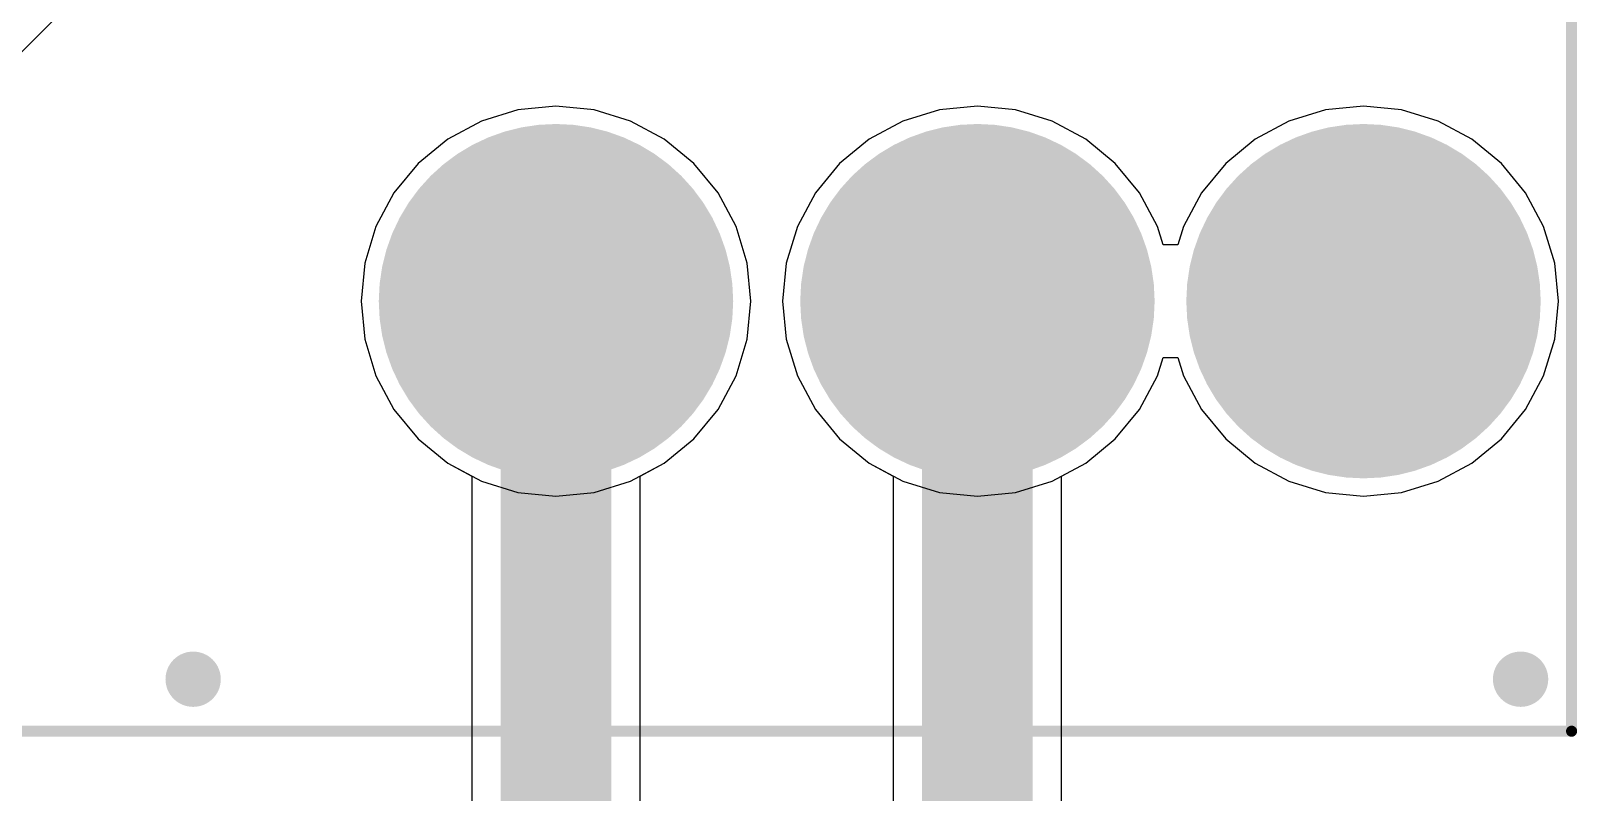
# Model space of a CAD drawing. Header units: millimetres. Extents: x 56 to 179, y 42 to 122.
# Drawn here: x 66.53 to 80.51, y 98.98 to 105.86 of the extents above; entities that cross this region are included whole.
import ezdxf

# ---------------------------------------------------------------- set-up
doc = ezdxf.new("R2010")
doc.units = ezdxf.units.MM
for name, color, linetype in [('BottomLayer', 5, 'Continuous'), ('BottomSolder', 6, 'Continuous'), ('MultiLayer', 9, 'Continuous'), ('PadHoleLayer', 156, 'Continuous'), ('TopLayer', 1, 'Continuous'), ('TopOverlay', 2, 'Continuous'), ('TopSolder', 216, 'Continuous'), ('ViaHoleLayer', 16, 'Continuous')]:
    doc.layers.add(name, color=color, linetype=linetype)

# ---------------------------------------------------------------- blocks, each defined once
blk = doc.blocks.new('SWITCH_TOGGLE_DPDT_6A_125V_27')
at = {"layer": 'BottomLayer', "const_width": 1.5}
for points in [[(1.95, -2.5, 1), (3.45, -2.5, 1)], [(5.76, -2.5, 1), (7.26, -2.5, 1)], [(9.25, -2.5, 1), (10.75, -2.5, 1)]]:
    blk.add_lwpolyline(points, format="xyb", close=True, dxfattribs=at)
at = {"layer": 'BottomSolder', "const_width": 1.602}
for points in [[(1.899, -2.5, 1), (3.501, -2.5, 1)], [(5.709, -2.5, 1), (7.311, -2.5, 1)], [(9.199, -2.5, 1), (10.801, -2.5, 1)]]:
    blk.add_lwpolyline(points, format="xyb", close=True, dxfattribs=at)
at = {"layer": 'MultiLayer', "const_width": 1.5}
for points in [[(1.95, -2.5, 1), (3.45, -2.5, 1)], [(5.76, -2.5, 1), (7.26, -2.5, 1)], [(9.25, -2.5, 1), (10.75, -2.5, 1)]]:
    blk.add_lwpolyline(points, format="xyb", close=True, dxfattribs=at)
at = {"layer": 'PadHoleLayer', "const_width": 0.9}
for points in [[(2.25, -2.5, 1), (3.15, -2.5, 1)], [(6.06, -2.5, 1), (6.96, -2.5, 1)], [(9.55, -2.5, 1), (10.45, -2.5, 1)]]:
    blk.add_lwpolyline(points, format="xyb", close=True, dxfattribs=at)
at = {"layer": 'TopLayer', "const_width": 1.5}
for points in [[(1.95, -2.5, 1), (3.45, -2.5, 1)], [(5.76, -2.5, 1), (7.26, -2.5, 1)], [(9.25, -2.5, 1), (10.75, -2.5, 1)]]:
    blk.add_lwpolyline(points, format="xyb", close=True, dxfattribs=at)
at = {"layer": 'TopOverlay', "const_width": 0.1}
for points in [[(11.881, -6.388), (11.881, 6.307)], [(-11.45, -6.388), (11.881, -6.388)]]:
    blk.add_lwpolyline(points, dxfattribs=at)
at = {"layer": 'TopOverlay', "const_width": 0.05}
blk.add_lwpolyline([(11.856, -6.388, 1), (11.906, -6.388, 1)], format="xyb", close=True, dxfattribs=at)
blk.add_lwpolyline([(11.856, -6.388, 1), (11.906, -6.388, 1)], format="xyb", close=True, dxfattribs=at)
at = {"layer": 'TopSolder', "const_width": 1.602}
for points in [[(1.899, -2.5, 1), (3.501, -2.5, 1)], [(5.709, -2.5, 1), (7.311, -2.5, 1)], [(9.199, -2.5, 1), (10.801, -2.5, 1)]]:
    blk.add_lwpolyline(points, format="xyb", close=True, dxfattribs=at)

msp = doc.modelspace()

# ---------------------------------------------------------------- linework, layer by layer
at = {"layer": 'BottomLayer'}
for p, q in [((70.936, 105.147), (70.606, 105.046)), ((71.28, 105.18), (70.936, 105.147)), ((71.624, 105.147), (71.28, 105.18)), ((71.954, 105.046), (71.624, 105.147)), ((74.746, 105.147), (74.416, 105.046)), ((75.09, 105.18), (74.746, 105.147)), ((75.434, 105.147), (75.09, 105.18)), ((75.764, 105.046), (75.434, 105.147)), ((78.236, 105.147), (77.906, 105.046)), ((78.58, 105.18), (78.236, 105.147)), ((78.924, 105.147), (78.58, 105.18)), ((79.254, 105.046), (78.924, 105.147)), ((70.606, 105.046), (70.301, 104.883)), ((72.259, 104.883), (71.954, 105.046)), ((74.416, 105.046), (74.111, 104.883)), ((76.069, 104.883), (75.764, 105.046)), ((77.906, 105.046), (77.601, 104.883)), ((79.559, 104.883), (79.254, 105.046)), ((70.301, 104.883), (70.034, 104.664)), ((72.526, 104.664), (72.259, 104.883)), ((74.111, 104.883), (73.844, 104.664)), ((76.336, 104.664), (76.069, 104.883)), ((77.601, 104.883), (77.334, 104.664)), ((79.826, 104.664), (79.559, 104.883)), ((70.034, 104.664), (69.815, 104.397)), ((72.745, 104.397), (72.526, 104.664)), ((73.844, 104.664), (73.625, 104.397)), ((76.555, 104.397), (76.336, 104.664)), ((77.334, 104.664), (77.115, 104.397)), ((80.045, 104.397), (79.826, 104.664)), ((69.815, 104.397), (69.652, 104.092)), ((72.908, 104.092), (72.745, 104.397)), ((73.625, 104.397), (73.462, 104.092)), ((76.718, 104.092), (76.555, 104.397)), ((77.115, 104.397), (76.952, 104.092)), ((80.208, 104.092), (80.045, 104.397)), ((69.652, 104.092), (69.551, 103.762)), ((73.009, 103.762), (72.908, 104.092)), ((73.462, 104.092), (73.361, 103.762)), ((76.769, 103.927), (76.718, 104.092)), ((76.952, 104.092), (76.901, 103.927)), ((80.309, 103.762), (80.208, 104.092)), ((76.901, 103.927), (76.769, 103.927)), ((69.551, 103.762), (69.518, 103.418)), ((73.042, 103.418), (73.009, 103.762)), ((73.361, 103.762), (73.328, 103.418)), ((80.342, 103.418), (80.309, 103.762)), ((69.518, 103.418), (69.551, 103.074)), ((73.009, 103.074), (73.042, 103.418)), ((73.328, 103.418), (73.361, 103.074)), ((80.309, 103.074), (80.342, 103.418)), ((69.551, 103.074), (69.652, 102.744)), ((72.908, 102.744), (73.009, 103.074)), ((73.361, 103.074), (73.462, 102.744)), ((80.208, 102.744), (80.309, 103.074)), ((76.718, 102.744), (76.769, 102.909)), ((76.769, 102.909), (76.901, 102.909)), ((76.901, 102.909), (76.952, 102.744)), ((69.652, 102.744), (69.815, 102.439)), ((72.745, 102.439), (72.908, 102.744)), ((73.462, 102.744), (73.625, 102.439)), ((76.555, 102.439), (76.718, 102.744)), ((76.952, 102.744), (77.115, 102.439)), ((80.045, 102.439), (80.208, 102.744)), ((69.815, 102.439), (70.034, 102.172)), ((72.526, 102.172), (72.745, 102.439)), ((73.625, 102.439), (73.844, 102.172)), ((76.336, 102.172), (76.555, 102.439)), ((77.115, 102.439), (77.334, 102.172)), ((79.826, 102.172), (80.045, 102.439)), ((70.034, 102.172), (70.301, 101.953)), ((72.259, 101.953), (72.526, 102.172)), ((73.844, 102.172), (74.111, 101.953)), ((76.069, 101.953), (76.336, 102.172)), ((77.334, 102.172), (77.601, 101.953)), ((79.559, 101.953), (79.826, 102.172)), ((70.301, 101.953), (70.519, 101.836)), ((72.041, 101.836), (72.259, 101.953)), ((74.111, 101.953), (74.416, 101.79)), ((75.764, 101.79), (76.069, 101.953)), ((77.601, 101.953), (77.906, 101.79)), ((79.254, 101.79), (79.559, 101.953)), ((70.519, 101.836), (70.519, 71.09)), ((72.041, 71.405), (72.041, 101.836)), ((74.416, 101.79), (74.746, 101.689)), ((75.434, 101.689), (75.764, 101.79)), ((77.906, 101.79), (78.236, 101.689)), ((78.924, 101.689), (79.254, 101.79)), ((74.746, 101.689), (75.09, 101.656)), ((75.09, 101.656), (75.434, 101.689)), ((78.236, 101.689), (78.58, 101.656)), ((78.58, 101.656), (78.924, 101.689))]:
    msp.add_line(p, q, dxfattribs=at)
at = {"layer": 'BottomLayer', "const_width": 1}
msp.add_lwpolyline([(71.28, 71.09), (71.28, 103.418)], dxfattribs=at)
at = {"layer": 'BottomLayer'}
for points, const_width in [([(71.03, 103.418, 1), (71.53, 103.418, 1)], 0.5), ([(67.875, 100, 1), (68.125, 100, 1)], 0.25), ([(79.875, 100, 1), (80.125, 100, 1)], 0.25)]:
    msp.add_lwpolyline(points, format="xyb", close=True, dxfattribs=dict(at, const_width=const_width))
at = {"layer": 'MultiLayer', "const_width": 0.25}
for points in [[(67.875, 100, 1), (68.125, 100, 1)], [(79.875, 100, 1), (80.125, 100, 1)]]:
    msp.add_lwpolyline(points, format="xyb", close=True, dxfattribs=at)
at = {"layer": 'TopLayer'}
for p, q in [((64.86, 104.083), (68.532, 107.755)), ((70.936, 105.147), (70.606, 105.046)), ((71.28, 105.18), (70.936, 105.147)), ((71.624, 105.147), (71.28, 105.18)), ((71.954, 105.046), (71.624, 105.147)), ((74.746, 105.147), (74.416, 105.046)), ((75.09, 105.18), (74.746, 105.147)), ((75.434, 105.147), (75.09, 105.18)), ((75.764, 105.046), (75.434, 105.147)), ((78.236, 105.147), (77.906, 105.046)), ((78.58, 105.18), (78.236, 105.147)), ((78.924, 105.147), (78.58, 105.18)), ((79.254, 105.046), (78.924, 105.147)), ((70.606, 105.046), (70.301, 104.883)), ((72.259, 104.883), (71.954, 105.046)), ((74.416, 105.046), (74.111, 104.883)), ((76.069, 104.883), (75.764, 105.046)), ((77.906, 105.046), (77.601, 104.883)), ((79.559, 104.883), (79.254, 105.046)), ((70.301, 104.883), (70.034, 104.664)), ((72.526, 104.664), (72.259, 104.883)), ((74.111, 104.883), (73.844, 104.664)), ((76.336, 104.664), (76.069, 104.883)), ((77.601, 104.883), (77.334, 104.664)), ((79.826, 104.664), (79.559, 104.883)), ((70.034, 104.664), (69.815, 104.397)), ((72.745, 104.397), (72.526, 104.664)), ((73.844, 104.664), (73.625, 104.397)), ((76.555, 104.397), (76.336, 104.664)), ((77.334, 104.664), (77.115, 104.397)), ((80.045, 104.397), (79.826, 104.664)), ((69.815, 104.397), (69.652, 104.092)), ((72.908, 104.092), (72.745, 104.397)), ((73.625, 104.397), (73.462, 104.092)), ((76.718, 104.092), (76.555, 104.397)), ((77.115, 104.397), (76.952, 104.092)), ((80.208, 104.092), (80.045, 104.397)), ((69.652, 104.092), (69.551, 103.762)), ((73.009, 103.762), (72.908, 104.092)), ((73.462, 104.092), (73.361, 103.762)), ((76.769, 103.927), (76.718, 104.092)), ((76.952, 104.092), (76.901, 103.927)), ((80.309, 103.762), (80.208, 104.092)), ((76.901, 103.927), (76.769, 103.927)), ((69.551, 103.762), (69.518, 103.418)), ((73.042, 103.418), (73.009, 103.762)), ((73.361, 103.762), (73.328, 103.418)), ((80.342, 103.418), (80.309, 103.762)), ((69.518, 103.418), (69.551, 103.074)), ((73.009, 103.074), (73.042, 103.418)), ((73.328, 103.418), (73.361, 103.074)), ((80.309, 103.074), (80.342, 103.418)), ((69.551, 103.074), (69.652, 102.744)), ((72.908, 102.744), (73.009, 103.074)), ((73.361, 103.074), (73.462, 102.744)), ((80.208, 102.744), (80.309, 103.074)), ((76.718, 102.744), (76.769, 102.909)), ((76.769, 102.909), (76.901, 102.909)), ((76.901, 102.909), (76.952, 102.744)), ((69.652, 102.744), (69.815, 102.439)), ((72.745, 102.439), (72.908, 102.744)), ((73.462, 102.744), (73.625, 102.439)), ((76.555, 102.439), (76.718, 102.744)), ((76.952, 102.744), (77.115, 102.439)), ((80.045, 102.439), (80.208, 102.744)), ((69.815, 102.439), (70.034, 102.172)), ((72.526, 102.172), (72.745, 102.439)), ((73.625, 102.439), (73.844, 102.172)), ((76.336, 102.172), (76.555, 102.439)), ((77.115, 102.439), (77.334, 102.172)), ((79.826, 102.172), (80.045, 102.439)), ((70.034, 102.172), (70.301, 101.953)), ((72.259, 101.953), (72.526, 102.172)), ((73.844, 102.172), (74.111, 101.953)), ((76.069, 101.953), (76.336, 102.172)), ((77.334, 102.172), (77.601, 101.953)), ((79.559, 101.953), (79.826, 102.172)), ((70.301, 101.953), (70.606, 101.79)), ((71.954, 101.79), (72.259, 101.953)), ((74.111, 101.953), (74.329, 101.836)), ((75.851, 101.836), (76.069, 101.953)), ((77.601, 101.953), (77.906, 101.79)), ((79.254, 101.79), (79.559, 101.953)), ((70.606, 101.79), (70.936, 101.689)), ((71.624, 101.689), (71.954, 101.79)), ((74.329, 101.836), (74.329, 98.562)), ((75.851, 78.633), (75.851, 101.836)), ((77.906, 101.79), (78.236, 101.689)), ((78.924, 101.689), (79.254, 101.79)), ((70.936, 101.689), (71.28, 101.656)), ((71.28, 101.656), (71.624, 101.689)), ((78.236, 101.689), (78.58, 101.656)), ((78.58, 101.656), (78.924, 101.689))]:
    msp.add_line(p, q, dxfattribs=at)
at = {"layer": 'TopLayer', "const_width": 1}
msp.add_lwpolyline([(75.09, 78.318), (75.09, 103.418)], dxfattribs=at)
at = {"layer": 'TopLayer'}
for points, const_width in [([(74.84, 103.418, 1), (75.34, 103.418, 1)], 0.5), ([(67.875, 100, 1), (68.125, 100, 1)], 0.25), ([(79.875, 100, 1), (80.125, 100, 1)], 0.25)]:
    msp.add_lwpolyline(points, format="xyb", close=True, dxfattribs=dict(at, const_width=const_width))
at = {"layer": 'ViaHoleLayer', "const_width": 0.15}
for points in [[(67.925, 100, 1), (68.075, 100, 1)], [(79.925, 100, 1), (80.075, 100, 1)]]:
    msp.add_lwpolyline(points, format="xyb", close=True, dxfattribs=at)

# ---------------------------------------------------------------- block references
at = {"rotation": 360}
msp.add_blockref('SWITCH_TOGGLE_DPDT_6A_125V_27', (68.58, 105.918), dxfattribs=at)

doc.saveas('drawing.dxf')
